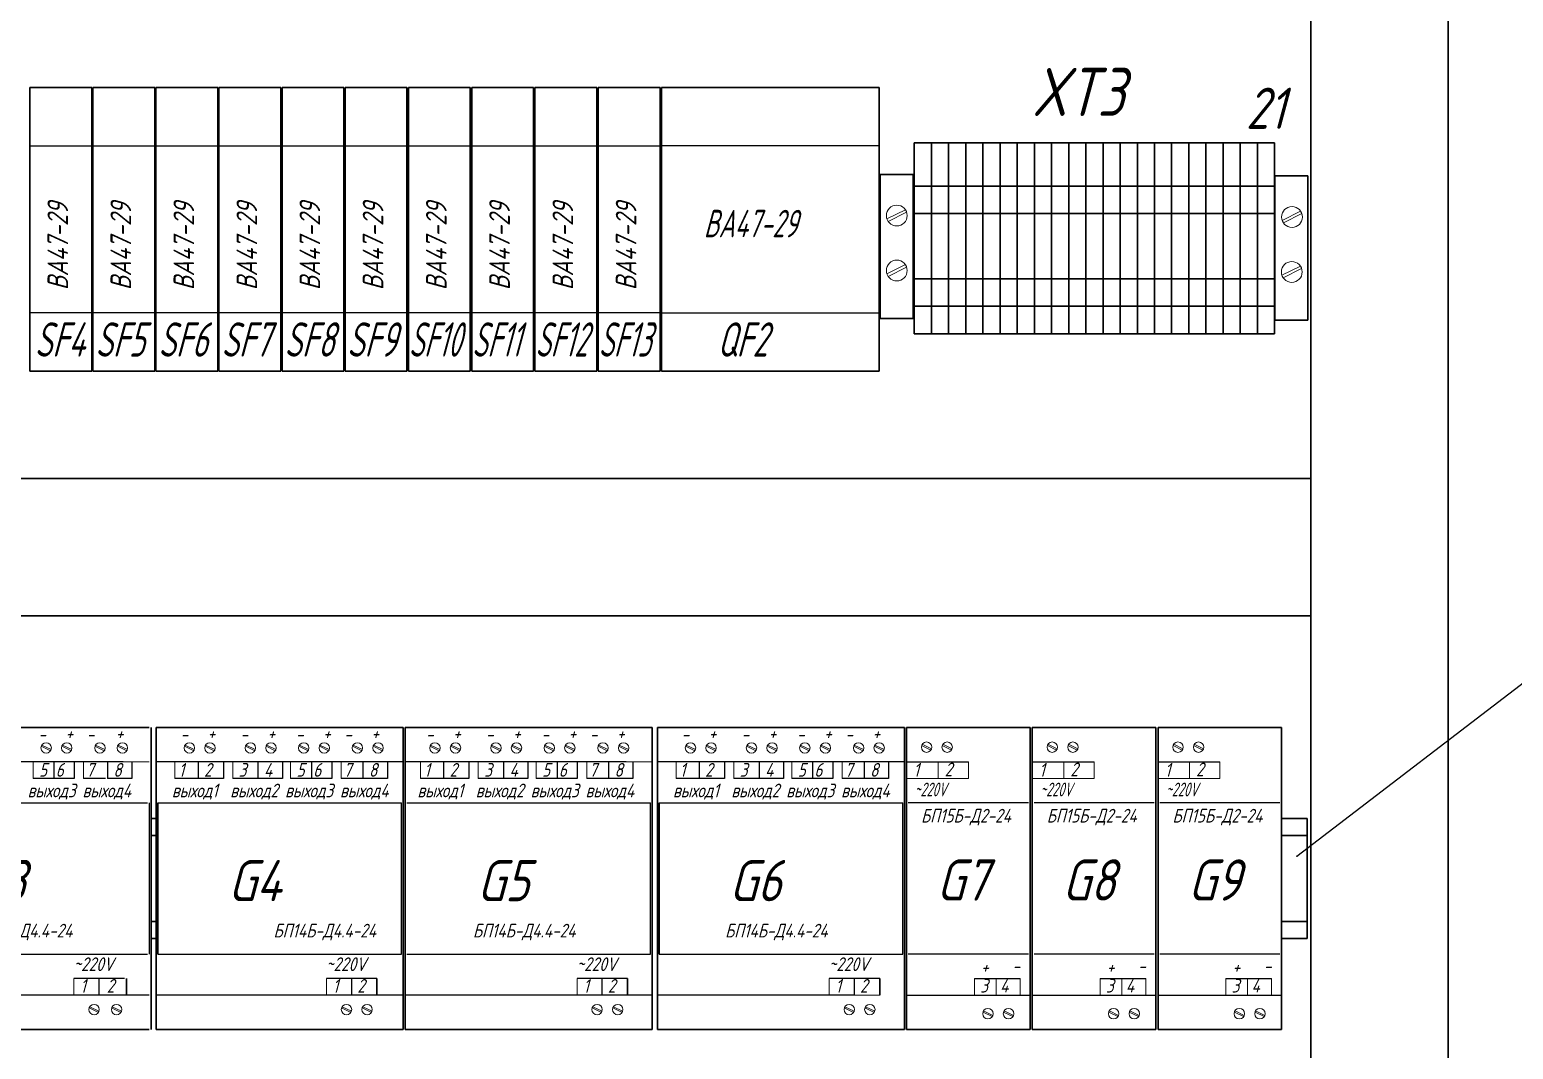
# Model space of a CAD drawing. Header units: millimetres. Extents: x 1012 to 5632, y 4 to 1530.
# Drawn here: x 2090.1 to 2198.2, y 1303.7 to 1377.9 of the extents above; entities that cross this region are included whole.
import ezdxf

# ---------------------------------------------------------------- set-up
doc = ezdxf.new("R2010")
doc.units = ezdxf.units.MM
doc.layers.add('ссылки', color=7, linetype='Continuous')
doc.styles.add('GOST тип А', font='GOST_A.TTF', dxfattribs={"oblique": 15})
doc.styles.get("Standard").update_dxf_attribs({"font": 'GOST_A.TTF', "width": 0.8, "oblique": 15, "height": 3})

msp = doc.modelspace()

# ---------------------------------------------------------------- linework, layer by layer
at = {"color": 7, "lineweight": 30}
for p, q in [((2193.4672, 1474.8302), (2193.4672, 1266.2574)), ((2183.4672, 1465.8022), (2183.4672, 1253.9171)), ((2193.4672, 1462.91), (2193.4672, 1244.3302)), ((2090.145, 1353.0604), (2090.145, 1373.7107)), ((2090.145, 1373.7107), (2094.645, 1373.7107)), ((2094.645, 1373.7107), (2094.645, 1353.0604)), ((2094.7354, 1353.0604), (2094.7354, 1373.7107)), ((2094.7354, 1373.7107), (2099.2354, 1373.7107)), ((2099.2354, 1373.7107), (2099.2354, 1353.0604)), ((2099.3258, 1353.0604), (2099.3258, 1373.7107)), ((2099.3258, 1373.7107), (2103.8258, 1373.7107)), ((2103.8258, 1373.7107), (2103.8258, 1353.0604)), ((2103.9162, 1353.0604), (2103.9162, 1373.7107)), ((2103.9162, 1373.7107), (2108.4162, 1373.7107)), ((2108.4162, 1373.7107), (2108.4162, 1353.0604)), ((2108.5066, 1353.0604), (2108.5066, 1373.7107)), ((2108.5066, 1373.7107), (2113.0066, 1373.7107)), ((2113.0066, 1373.7107), (2113.0066, 1353.0604)), ((2113.1101, 1353.0604), (2113.1101, 1373.7107)), ((2113.1101, 1373.7107), (2117.6101, 1373.7107)), ((2117.6101, 1373.7107), (2117.6101, 1353.0604)), ((2117.7189, 1353.0604), (2117.7189, 1373.7107)), ((2117.7189, 1373.7107), (2122.2189, 1373.7107)), ((2122.2189, 1373.7107), (2122.2189, 1353.0604)), ((2122.3278, 1353.0604), (2122.3278, 1373.7107)), ((2122.3278, 1373.7107), (2126.8278, 1373.7107)), ((2126.8278, 1373.7107), (2126.8278, 1353.0604)), ((2126.9366, 1353.0604), (2126.9366, 1373.7107)), ((2126.9366, 1373.7107), (2131.4366, 1373.7107)), ((2131.4366, 1373.7107), (2131.4366, 1353.0604)), ((2131.5454, 1353.0604), (2131.5454, 1373.7107)), ((2131.5454, 1373.7107), (2136.0454, 1373.7107)), ((2136.0454, 1373.7107), (2136.0454, 1353.0604)), ((2136.0454, 1373.7107), (2136.0454, 1353.0604)), ((2136.1525, 1373.7107), (2136.1525, 1353.0604)), ((2151.9969, 1373.7107), (2136.1525, 1373.7107)), ((2151.6798, 1373.7107), (2151.9969, 1373.7107)), ((2151.9969, 1353.0604), (2151.9969, 1373.7107)), ((2180.817, 1369.6874), (2154.567, 1369.6874)), ((2154.567, 1356.9374), (2154.567, 1369.6874)), ((2154.567, 1369.6874), (2154.567, 1356.9374)), ((2154.567, 1356.9374), (2154.567, 1369.6874)), ((2154.567, 1356.9374), (2154.567, 1369.6874)), ((2154.567, 1369.6874), (2154.567, 1356.9374)), ((2154.567, 1356.9374), (2154.567, 1369.6874)), ((2154.567, 1356.9374), (2154.567, 1369.6874)), ((2154.567, 1356.9374), (2154.567, 1369.6874)), ((2155.817, 1355.7871), (2155.817, 1369.6874)), ((2155.817, 1355.7871), (2155.817, 1369.6874)), ((2157.067, 1355.7871), (2157.067, 1369.6874)), ((2157.067, 1355.7871), (2157.067, 1369.6874)), ((2158.317, 1355.7871), (2158.317, 1369.6874)), ((2158.317, 1355.7871), (2158.317, 1369.6874)), ((2159.567, 1356.9374), (2159.567, 1369.6874)), ((2159.567, 1369.6874), (2159.567, 1356.9374)), ((2159.567, 1356.9374), (2159.567, 1369.6874)), ((2159.567, 1356.9374), (2159.567, 1369.6874)), ((2159.567, 1369.6874), (2159.567, 1356.9374)), ((2159.567, 1356.9374), (2159.567, 1369.6874)), ((2159.567, 1356.9374), (2159.567, 1369.6874)), ((2159.567, 1356.9374), (2159.567, 1369.6874)), ((2159.567, 1355.7871), (2159.567, 1369.6874)), ((2159.567, 1355.7871), (2159.567, 1369.6874)), ((2160.817, 1355.7871), (2160.817, 1369.6874)), ((2160.817, 1355.7871), (2160.817, 1369.6874)), ((2162.067, 1355.7871), (2162.067, 1369.6874)), ((2162.067, 1355.7871), (2162.067, 1369.6874)), ((2163.317, 1355.7871), (2163.317, 1369.6874)), ((2163.317, 1355.7871), (2163.317, 1369.6874)), ((2164.567, 1355.7871), (2164.567, 1369.6874)), ((2164.567, 1355.7871), (2164.567, 1369.6874)), ((2165.817, 1355.7871), (2165.817, 1369.6874)), ((2165.817, 1355.7871), (2165.817, 1369.6874)), ((2167.067, 1355.7871), (2167.067, 1369.6874)), ((2167.067, 1355.7871), (2167.067, 1369.6874)), ((2168.317, 1355.7871), (2168.317, 1369.6874)), ((2168.317, 1355.7871), (2168.317, 1369.6874)), ((2169.567, 1355.7871), (2169.567, 1369.6874)), ((2169.567, 1355.7871), (2169.567, 1369.6874)), ((2170.817, 1355.7871), (2170.817, 1369.6874)), ((2170.817, 1355.7871), (2170.817, 1369.6874)), ((2172.067, 1355.7871), (2172.067, 1369.6874)), ((2173.317, 1355.7871), (2173.317, 1369.6874)), ((2174.567, 1355.7871), (2174.567, 1369.6874)), ((2175.817, 1355.7871), (2175.817, 1369.6874)), ((2177.067, 1355.7871), (2177.067, 1369.6874)), ((2178.317, 1355.7871), (2178.317, 1369.6874)), ((2179.567, 1355.7871), (2179.567, 1369.6874)), ((2179.567, 1355.7871), (2179.567, 1369.6874)), ((2179.567, 1355.7871), (2179.567, 1369.6874)), ((2179.567, 1355.7871), (2179.567, 1369.6874)), ((2180.817, 1356.9374), (2180.817, 1369.6874)), ((2180.817, 1356.9374), (2180.817, 1369.6874)), ((2180.817, 1355.7871), (2180.817, 1369.6874)), ((2152.0924, 1356.8915), (2152.0924, 1367.3915)), ((2152.0924, 1367.3915), (2154.4924, 1367.3915)), ((2152.0924, 1356.8915), (2152.0924, 1367.3915)), ((2152.0924, 1367.3915), (2154.4924, 1367.3915)), ((2154.4924, 1356.8915), (2154.4924, 1367.3915)), ((2154.567, 1355.7871), (2154.567, 1367.2871)), ((2154.567, 1367.2871), (2154.567, 1355.7871)), ((2154.567, 1355.7871), (2154.567, 1367.2871)), ((2154.567, 1355.7871), (2154.567, 1367.2871)), ((2154.567, 1355.7871), (2154.567, 1367.2871)), ((2154.567, 1367.2871), (2154.567, 1355.7871)), ((2154.567, 1355.7871), (2154.567, 1367.2871)), ((2159.567, 1355.7871), (2159.567, 1367.2871)), ((2159.567, 1367.2871), (2159.567, 1355.7871)), ((2159.567, 1355.7871), (2159.567, 1367.2871)), ((2159.567, 1355.7871), (2159.567, 1367.2871)), ((2159.567, 1355.7871), (2159.567, 1367.2871)), ((2159.567, 1367.2871), (2159.567, 1355.7871)), ((2159.567, 1355.7871), (2159.567, 1367.2871)), ((2180.8436, 1356.7871), (2180.8436, 1367.2871)), ((2180.8436, 1356.7871), (2180.8436, 1367.2871)), ((2183.2436, 1367.2871), (2180.8436, 1367.2871)), ((2183.2436, 1356.7871), (2183.2436, 1367.2871)), ((2113.1101, 1367.1185), (2113.0066, 1367.1185)), ((2117.7189, 1367.1185), (2117.6101, 1367.1185)), ((2122.3278, 1367.1185), (2122.2189, 1367.1185)), ((2126.9366, 1367.1185), (2126.8278, 1367.1185)), ((2131.5454, 1367.1185), (2131.4366, 1367.1185)), ((2136.1542, 1367.1185), (2136.0454, 1367.1185)), ((2136.1542, 1367.1185), (2136.0454, 1367.1185)), ((2152.1057, 1367.1185), (2151.9969, 1367.1185)), ((2152.0956, 1367.1185), (2151.9969, 1367.1185)), ((2180.817, 1366.5371), (2154.567, 1366.5371)), ((2113.1101, 1365.8685), (2113.0066, 1365.8685)), ((2117.7189, 1365.8685), (2117.6101, 1365.8685)), ((2122.3278, 1365.8685), (2122.2189, 1365.8685)), ((2126.9366, 1365.8685), (2126.8278, 1365.8685)), ((2131.5454, 1365.8685), (2131.4366, 1365.8685)), ((2136.1542, 1365.8685), (2136.0454, 1365.8685)), ((2136.1542, 1365.8685), (2136.0454, 1365.8685)), ((2152.1057, 1365.8685), (2151.9969, 1365.8685)), ((2152.0924, 1365.8685), (2151.9969, 1365.8685)), ((2180.817, 1364.5371), (2154.567, 1364.5371)), ((2154.567, 1359.7871), (2180.817, 1359.7871)), ((2113.1101, 1359.6185), (2113.0066, 1359.6185)), ((2117.7189, 1359.6185), (2117.6101, 1359.6185)), ((2122.3278, 1359.6185), (2122.2189, 1359.6185)), ((2126.9366, 1359.6185), (2126.8278, 1359.6185)), ((2131.5454, 1359.6185), (2131.4366, 1359.6185)), ((2136.1542, 1359.6185), (2136.0454, 1359.6185)), ((2136.1542, 1359.6185), (2136.0454, 1359.6185)), ((2152.1057, 1359.6185), (2151.9969, 1359.6185)), ((2152.0924, 1359.6185), (2151.9969, 1359.6185)), ((2113.1101, 1358.3685), (2113.0066, 1358.3685)), ((2117.7189, 1358.3685), (2117.6101, 1358.3685)), ((2122.3278, 1358.3685), (2122.2189, 1358.3685)), ((2126.9366, 1358.3685), (2126.8278, 1358.3685)), ((2131.5454, 1358.3685), (2131.4366, 1358.3685)), ((2136.1542, 1358.3685), (2136.0454, 1358.3685)), ((2136.1542, 1358.3685), (2136.0454, 1358.3685)), ((2152.1057, 1358.3685), (2151.9969, 1358.3685)), ((2152.0924, 1358.3685), (2151.9969, 1358.3685)), ((2154.567, 1357.7871), (2180.817, 1357.7871)), ((2152.0924, 1356.8915), (2154.4924, 1356.8915)), ((2152.0924, 1356.8915), (2154.4924, 1356.8915)), ((2183.2436, 1356.7871), (2180.8436, 1356.7871)), ((2154.567, 1355.7871), (2180.817, 1355.7871)), ((2094.645, 1353.0604), (2090.145, 1353.0604)), ((2099.2354, 1353.0604), (2094.7354, 1353.0604)), ((2103.8258, 1353.0604), (2099.3258, 1353.0604)), ((2108.4162, 1353.0604), (2103.9162, 1353.0604)), ((2113.0066, 1353.0604), (2108.5066, 1353.0604)), ((2117.6101, 1353.0604), (2113.1101, 1353.0604)), ((2122.2189, 1353.0604), (2117.7189, 1353.0604)), ((2126.8278, 1353.0604), (2122.3278, 1353.0604)), ((2131.4366, 1353.0604), (2126.9366, 1353.0604)), ((2136.0454, 1353.0604), (2131.5454, 1353.0604)), ((2136.1525, 1353.0604), (2151.9969, 1353.0604)), ((2057.2172, 1345.2412), (2183.4672, 1345.2412)), ((2057.2172, 1345.2412), (2183.4672, 1345.2412)), ((2057.2172, 1335.2412), (2183.4672, 1335.2412)), ((2057.2172, 1335.2412), (2183.4672, 1335.2412)), ((2057.2172, 1335.2412), (2183.4672, 1335.2412)), ((2080.8337, 1327.1267), (2098.8337, 1327.1267)), ((2098.9757, 1327.1267), (2098.9757, 1305.1267)), ((2099.3442, 1305.1267), (2099.3442, 1327.1267)), ((2099.3442, 1305.1267), (2099.3442, 1327.1267)), ((2099.3442, 1327.1267), (2117.3442, 1327.1267)), ((2117.3442, 1327.1267), (2117.3442, 1305.1267)), ((2117.4816, 1305.1267), (2117.4816, 1327.1267)), ((2117.4816, 1327.1267), (2135.4816, 1327.1267)), ((2135.4816, 1327.1267), (2135.4816, 1305.1267)), ((2135.8501, 1305.1267), (2135.8501, 1327.1267)), ((2135.8501, 1305.1267), (2135.8501, 1327.1267)), ((2135.8501, 1327.1267), (2153.8501, 1327.1267)), ((2153.8501, 1327.1267), (2153.8501, 1305.1267)), ((2154.0074, 1327.1267), (2163.0074, 1327.1267)), ((2154.0074, 1305.1267), (2154.0074, 1327.1267)), ((2163.0074, 1327.1267), (2163.0074, 1305.1267)), ((2163.1646, 1327.1267), (2172.1646, 1327.1267)), ((2163.1646, 1305.1267), (2163.1646, 1327.1267)), ((2172.1646, 1327.1267), (2172.1646, 1305.1267)), ((2172.3219, 1327.1267), (2181.3219, 1327.1267)), ((2172.3219, 1305.1267), (2172.3219, 1327.1267)), ((2181.3219, 1327.1267), (2181.3219, 1305.1267)), ((2099.3442, 1320.5017), (2098.9757, 1320.5017)), ((2117.4663, 1320.5888), (2117.4663, 1320.5888)), ((2183.1835, 1320.5017), (2181.3219, 1320.5017)), ((2183.1835, 1320.5017), (2183.1835, 1311.7517)), ((2099.3442, 1319.2517), (2098.9757, 1319.2517)), ((2117.4663, 1319.3388), (2117.4663, 1319.3388)), ((2183.1835, 1319.2517), (2181.3219, 1319.2517)), ((2099.3442, 1313.0017), (2098.9757, 1313.0017)), ((2117.4544, 1313.0888), (2117.4544, 1313.0888)), ((2183.1835, 1313.0017), (2181.3219, 1313.0017)), ((2099.3442, 1311.7517), (2098.9757, 1311.7517)), ((2117.4544, 1311.8388), (2117.4544, 1311.8388)), ((2183.1835, 1311.7517), (2181.3219, 1311.7517)), ((2098.8337, 1305.1267), (2080.8337, 1305.1267)), ((2117.3442, 1305.1267), (2099.3442, 1305.1267)), ((2135.4816, 1305.1267), (2117.4816, 1305.1267)), ((2153.8501, 1305.1267), (2135.8501, 1305.1267)), ((2163.0074, 1305.1267), (2154.0074, 1305.1267)), ((2172.1646, 1305.1267), (2163.1646, 1305.1267)), ((2181.3219, 1305.1267), (2172.3219, 1305.1267))]:
    msp.add_line(p, q, dxfattribs=at)
at = {"color": 7}
for p, q in [((2090.145, 1369.4607), (2094.645, 1369.4607)), ((2094.7354, 1369.4607), (2099.2354, 1369.4607)), ((2099.3258, 1369.4607), (2103.8258, 1369.4607)), ((2103.9162, 1369.4607), (2108.4162, 1369.4607)), ((2108.5066, 1369.4607), (2113.0066, 1369.4607)), ((2113.1101, 1369.4607), (2117.6101, 1369.4607)), ((2117.7189, 1369.4607), (2122.2189, 1369.4607)), ((2122.3278, 1369.4607), (2126.8278, 1369.4607)), ((2126.9366, 1369.4607), (2131.4366, 1369.4607)), ((2131.5454, 1369.4607), (2136.0454, 1369.4607)), ((2151.9969, 1369.4607), (2136.1525, 1369.4607)), ((2154.4924, 1367.3915), (2152.0924, 1367.3915)), ((2154.4924, 1367.3915), (2152.0924, 1367.3915)), ((2094.645, 1357.3104), (2090.145, 1357.3104)), ((2099.2354, 1357.3104), (2094.7354, 1357.3104)), ((2103.8258, 1357.3104), (2099.3258, 1357.3104)), ((2108.4162, 1357.3104), (2103.9162, 1357.3104)), ((2113.0066, 1357.3104), (2108.5066, 1357.3104)), ((2117.6101, 1357.3104), (2113.1101, 1357.3104)), ((2122.2189, 1357.3104), (2117.7189, 1357.3104)), ((2126.8278, 1357.3104), (2122.3278, 1357.3104)), ((2131.4366, 1357.3104), (2126.9366, 1357.3104)), ((2136.0454, 1357.3104), (2131.5454, 1357.3104)), ((2136.1525, 1357.3104), (2151.9969, 1357.3104)), ((2179.567, 1355.7871), (2179.567, 1355.7871)), ((2180.817, 1355.7871), (2180.817, 1355.7871)), ((2182.4335, 1317.7424), (2205.2093, 1335.2103)), ((2096.9241, 1324.6267), (2080.8337, 1324.6267)), ((2091.8953, 1324.6267), (2091.8953, 1323.4108)), ((2093.3707, 1324.6267), (2093.3707, 1323.4108)), ((2095.7874, 1324.6267), (2095.7874, 1323.4108)), ((2097.566, 1324.6267), (2097.566, 1323.4108)), ((2117.3442, 1324.6267), (2099.3442, 1324.6267)), ((2102.3908, 1324.6267), (2102.3908, 1323.4108)), ((2104.2326, 1324.6267), (2104.2326, 1323.4108)), ((2106.7574, 1324.6267), (2106.7574, 1323.4108)), ((2108.536, 1324.6267), (2108.536, 1323.4108)), ((2110.6557, 1324.6267), (2110.6557, 1323.4108)), ((2112.1311, 1324.6267), (2112.1311, 1323.4108)), ((2114.4059, 1324.6267), (2114.4059, 1323.4108)), ((2116.1845, 1324.6267), (2116.1845, 1323.4108)), ((2133.5719, 1324.6267), (2117.4816, 1324.6267)), ((2119.9398, 1324.6267), (2117.4816, 1324.6267)), ((2120.2782, 1324.6267), (2120.2782, 1323.4108)), ((2122.12, 1324.6267), (2122.12, 1323.4108)), ((2124.6448, 1324.6267), (2124.6448, 1323.4108)), ((2126.4234, 1324.6267), (2126.4234, 1323.4108)), ((2128.5431, 1324.6267), (2128.5431, 1323.4108)), ((2130.0185, 1324.6267), (2130.0185, 1323.4108)), ((2132.2933, 1324.6267), (2132.2933, 1323.4108)), ((2134.0719, 1324.6267), (2134.0719, 1323.4108)), ((2153.8501, 1324.6267), (2135.8501, 1324.6267)), ((2138.8967, 1324.6267), (2138.8967, 1323.4108)), ((2140.7385, 1324.6267), (2140.7385, 1323.4108)), ((2143.2633, 1324.6267), (2143.2633, 1323.4108)), ((2145.0419, 1324.6267), (2145.0419, 1323.4108)), ((2147.1616, 1324.6267), (2147.1616, 1323.4108)), ((2148.637, 1324.6267), (2148.637, 1323.4108)), ((2150.9118, 1324.6267), (2150.9118, 1323.4108)), ((2152.6904, 1324.6267), (2152.6904, 1323.4108)), ((2154.0074, 1324.6267), (2158.5074, 1324.6267)), ((2154.0074, 1324.6267), (2158.5074, 1324.6267)), ((2163.1646, 1324.6267), (2167.6646, 1324.6267)), ((2163.1646, 1324.6267), (2167.6646, 1324.6267)), ((2172.3219, 1324.6267), (2176.8219, 1324.6267)), ((2172.3219, 1324.6267), (2176.8219, 1324.6267)), ((2092.212, 1323.4108), (2090.3702, 1323.4108)), ((2093.3707, 1323.4108), (2092.212, 1323.4108)), ((2095.6455, 1323.4108), (2094.0536, 1323.4108)), ((2097.566, 1323.4108), (2095.7874, 1323.4108)), ((2102.3908, 1323.4108), (2100.7105, 1323.4108)), ((2104.2326, 1323.4108), (2102.3908, 1323.4108)), ((2106.7574, 1323.4108), (2104.9156, 1323.4108)), ((2108.536, 1323.4108), (2106.7574, 1323.4108)), ((2110.9725, 1323.4108), (2109.1306, 1323.4108)), ((2112.1311, 1323.4108), (2110.9725, 1323.4108)), ((2114.4059, 1323.4108), (2112.8141, 1323.4108)), ((2116.1845, 1323.4108), (2114.4059, 1323.4108)), ((2120.2782, 1323.4108), (2118.5979, 1323.4108)), ((2122.12, 1323.4108), (2120.2782, 1323.4108)), ((2124.6448, 1323.4108), (2122.803, 1323.4108)), ((2126.4234, 1323.4108), (2124.6448, 1323.4108)), ((2128.8599, 1323.4108), (2127.018, 1323.4108)), ((2130.0185, 1323.4108), (2128.8599, 1323.4108)), ((2132.2933, 1323.4108), (2130.7015, 1323.4108)), ((2134.0719, 1323.4108), (2132.2933, 1323.4108)), ((2138.8967, 1323.4108), (2137.2164, 1323.4108)), ((2140.7385, 1323.4108), (2138.8967, 1323.4108)), ((2143.2633, 1323.4108), (2141.4215, 1323.4108)), ((2145.0419, 1323.4108), (2143.2633, 1323.4108)), ((2147.4784, 1323.4108), (2145.6365, 1323.4108)), ((2148.637, 1323.4108), (2147.4784, 1323.4108)), ((2150.9118, 1323.4108), (2149.32, 1323.4108)), ((2152.6904, 1323.4108), (2150.9118, 1323.4108)), ((2080.9587, 1321.6267), (2098.7087, 1321.6267)), ((2098.8507, 1310.6267), (2098.8507, 1321.6267)), ((2099.4692, 1321.6267), (2099.4692, 1310.6267)), ((2099.4692, 1310.6267), (2099.4692, 1321.6267)), ((2099.4692, 1321.6267), (2117.2192, 1321.6267)), ((2117.2192, 1310.6267), (2117.2192, 1321.6267)), ((2117.6066, 1321.6267), (2135.3566, 1321.6267)), ((2135.3566, 1310.6267), (2135.3566, 1321.6267)), ((2135.9751, 1321.6267), (2135.9751, 1310.6267)), ((2135.9751, 1310.6267), (2135.9751, 1321.6267)), ((2135.9751, 1321.6267), (2153.7251, 1321.6267)), ((2153.7251, 1310.6267), (2153.7251, 1321.6267)), ((2162.8824, 1321.6267), (2154.1324, 1321.6267)), ((2172.0396, 1321.6267), (2163.2896, 1321.6267)), ((2181.1969, 1321.6267), (2172.4469, 1321.6267)), ((2182.4335, 1317.7424), (2182.4335, 1317.7862)), ((2182.4335, 1317.7862), (2182.4335, 1317.7027)), ((2182.4335, 1317.7424), (2182.4335, 1317.7723)), ((2182.4335, 1317.7723), (2182.4335, 1317.6943)), ((2182.4335, 1317.7424), (2182.4335, 1317.7424)), ((2182.4335, 1317.7424), (2182.4335, 1317.7424)), ((2080.9587, 1310.6267), (2098.7087, 1310.6267)), ((2099.4692, 1310.6267), (2117.2192, 1310.6267)), ((2117.6066, 1310.6267), (2135.3566, 1310.6267)), ((2135.9751, 1310.6267), (2153.7251, 1310.6267)), ((2162.8824, 1310.6267), (2154.1324, 1310.6267)), ((2172.0396, 1310.6267), (2163.2896, 1310.6267)), ((2181.1969, 1310.6267), (2172.4469, 1310.6267)), ((2095.1927, 1308.8425), (2093.3508, 1308.8425)), ((2097.0345, 1308.8425), (2095.1927, 1308.8425)), ((2095.1927, 1307.6267), (2095.1927, 1308.8425)), ((2097.1765, 1308.8425), (2097.1765, 1307.6267)), ((2097.1765, 1307.6267), (2097.1765, 1308.8425)), ((2113.5846, 1308.8425), (2111.7428, 1308.8425)), ((2115.4265, 1308.8425), (2113.5846, 1308.8425)), ((2113.5846, 1307.6267), (2113.5846, 1308.8425)), ((2115.4265, 1308.8425), (2115.4265, 1307.6267)), ((2115.4265, 1307.6267), (2115.4265, 1308.8425)), ((2131.8405, 1308.8425), (2129.9987, 1308.8425)), ((2133.6824, 1308.8425), (2131.8405, 1308.8425)), ((2131.8405, 1307.6267), (2131.8405, 1308.8425)), ((2133.6824, 1308.8425), (2133.6824, 1307.6267)), ((2133.6824, 1307.6267), (2133.6824, 1308.8425)), ((2150.209, 1308.8425), (2148.3672, 1308.8425)), ((2152.0508, 1308.8425), (2150.209, 1308.8425)), ((2150.209, 1307.6267), (2150.209, 1308.8425)), ((2152.0508, 1308.8425), (2152.0508, 1307.6267)), ((2152.0508, 1307.6267), (2152.0508, 1308.8425)), ((2158.9548, 1308.8559), (2162.2708, 1308.8559)), ((2159.7288, 1308.8559), (2162.2708, 1308.8559)), ((2159.7288, 1308.8559), (2162.2708, 1308.8559)), ((2159.7288, 1308.8559), (2162.2708, 1308.8559)), ((2168.1121, 1308.8559), (2171.4281, 1308.8559)), ((2168.8861, 1308.8559), (2171.4281, 1308.8559)), ((2168.8861, 1308.8559), (2171.4281, 1308.8559)), ((2168.8861, 1308.8559), (2171.4281, 1308.8559)), ((2177.2693, 1308.8559), (2180.5854, 1308.8559)), ((2178.0434, 1308.8559), (2180.5854, 1308.8559)), ((2178.0434, 1308.8559), (2180.5854, 1308.8559)), ((2178.0434, 1308.8559), (2180.5854, 1308.8559)), ((2095.1927, 1307.6267), (2080.8337, 1307.6267)), ((2098.8337, 1307.6267), (2095.1927, 1307.6267)), ((2113.8346, 1307.6267), (2099.3442, 1307.6267)), ((2117.3442, 1307.6267), (2113.5846, 1307.6267)), ((2131.8405, 1307.6267), (2117.4816, 1307.6267)), ((2135.4816, 1307.6267), (2131.8405, 1307.6267)), ((2150.209, 1307.6267), (2135.8501, 1307.6267)), ((2154.0074, 1307.6267), (2163.0074, 1307.6267)), ((2163.1646, 1307.6267), (2172.1646, 1307.6267)), ((2172.3219, 1307.6267), (2181.3219, 1307.6267))]:
    msp.add_line(p, q, dxfattribs=at)
at = {"color": 7, "linetype": 'Continuous', "lineweight": 0}
for p, q in [((2152.5735, 1364.1484), (2153.9194, 1364.819)), ((2152.5735, 1364.1484), (2153.9194, 1364.819)), ((2152.6654, 1363.964), (2154.0113, 1364.6346)), ((2152.6654, 1363.964), (2154.0113, 1364.6346)), ((2181.3657, 1364.044), (2182.7116, 1364.7146)), ((2181.4576, 1363.8595), (2182.8036, 1364.5302)), ((2152.5735, 1360.1484), (2153.9194, 1360.819)), ((2152.5735, 1360.1484), (2153.9194, 1360.819)), ((2152.6654, 1359.964), (2154.0113, 1360.6346)), ((2152.6654, 1359.964), (2154.0113, 1360.6346)), ((2181.3479, 1360.044), (2182.6938, 1360.7146)), ((2181.4398, 1359.8595), (2182.7857, 1360.5302)), ((2091.6403, 1325.4169), (2090.9673, 1325.7523)), ((2091.6403, 1325.4169), (2090.9673, 1325.7523)), ((2091.6863, 1325.5092), (2091.0133, 1325.8445)), ((2091.6863, 1325.5092), (2091.0133, 1325.8445)), ((2093.1403, 1325.4169), (2092.4673, 1325.7523)), ((2093.1403, 1325.4169), (2092.4673, 1325.7523)), ((2093.1863, 1325.5092), (2092.5133, 1325.8445)), ((2093.1863, 1325.5092), (2092.5133, 1325.8445)), ((2095.5544, 1325.4169), (2094.8814, 1325.7523)), ((2095.5544, 1325.4169), (2094.8814, 1325.7523)), ((2095.6003, 1325.5092), (2094.9274, 1325.8445)), ((2095.6003, 1325.5092), (2094.9274, 1325.8445)), ((2097.1963, 1325.4169), (2096.5233, 1325.7523)), ((2097.1963, 1325.4169), (2096.5233, 1325.7523)), ((2097.2423, 1325.5092), (2096.5693, 1325.8445)), ((2097.2423, 1325.5092), (2096.5693, 1325.8445)), ((2102.0716, 1325.4169), (2101.3986, 1325.7523)), ((2102.0716, 1325.4169), (2101.3986, 1325.7523)), ((2102.1175, 1325.5092), (2101.4446, 1325.8445)), ((2102.1175, 1325.5092), (2101.4446, 1325.8445)), ((2103.5716, 1325.4169), (2102.8986, 1325.7523)), ((2103.5716, 1325.4169), (2102.8986, 1325.7523)), ((2103.6175, 1325.5092), (2102.9446, 1325.8445)), ((2103.6175, 1325.5092), (2102.9446, 1325.8445)), ((2106.5168, 1325.4169), (2105.8438, 1325.7523)), ((2106.5168, 1325.4169), (2105.8438, 1325.7523)), ((2106.5627, 1325.5092), (2105.8898, 1325.8445)), ((2106.5627, 1325.5092), (2105.8898, 1325.8445)), ((2108.0168, 1325.4169), (2107.3438, 1325.7523)), ((2108.0168, 1325.4169), (2107.3438, 1325.7523)), ((2108.0627, 1325.5092), (2107.3898, 1325.8445)), ((2108.0627, 1325.5092), (2107.3898, 1325.8445)), ((2110.4007, 1325.4169), (2109.7278, 1325.7523)), ((2110.4007, 1325.4169), (2109.7278, 1325.7523)), ((2110.4467, 1325.5092), (2109.7737, 1325.8445)), ((2110.4467, 1325.5092), (2109.7737, 1325.8445)), ((2111.9007, 1325.4169), (2111.2278, 1325.7523)), ((2111.9007, 1325.4169), (2111.2278, 1325.7523)), ((2111.9467, 1325.5092), (2111.2737, 1325.8445)), ((2111.9467, 1325.5092), (2111.2737, 1325.8445)), ((2114.3148, 1325.4169), (2113.6418, 1325.7523)), ((2114.3148, 1325.4169), (2113.6418, 1325.7523)), ((2114.3608, 1325.5092), (2113.6878, 1325.8445)), ((2114.3608, 1325.5092), (2113.6878, 1325.8445)), ((2115.8148, 1325.4169), (2115.1418, 1325.7523)), ((2115.8148, 1325.4169), (2115.1418, 1325.7523)), ((2115.8608, 1325.5092), (2115.1878, 1325.8445)), ((2115.8608, 1325.5092), (2115.1878, 1325.8445)), ((2119.959, 1325.4169), (2119.286, 1325.7523)), ((2119.959, 1325.4169), (2119.286, 1325.7523)), ((2120.0049, 1325.5092), (2119.332, 1325.8445)), ((2120.0049, 1325.5092), (2119.332, 1325.8445)), ((2121.459, 1325.4169), (2120.786, 1325.7523)), ((2121.459, 1325.4169), (2120.786, 1325.7523)), ((2121.5049, 1325.5092), (2120.832, 1325.8445)), ((2121.5049, 1325.5092), (2120.832, 1325.8445)), ((2124.4042, 1325.4169), (2123.7312, 1325.7523)), ((2124.4042, 1325.4169), (2123.7312, 1325.7523)), ((2124.4501, 1325.5092), (2123.7772, 1325.8445)), ((2124.4501, 1325.5092), (2123.7772, 1325.8445)), ((2125.9042, 1325.4169), (2125.2312, 1325.7523)), ((2125.9042, 1325.4169), (2125.2312, 1325.7523)), ((2125.9501, 1325.5092), (2125.2772, 1325.8445)), ((2125.9501, 1325.5092), (2125.2772, 1325.8445)), ((2128.2881, 1325.4169), (2127.6152, 1325.7523)), ((2128.2881, 1325.4169), (2127.6152, 1325.7523)), ((2128.3341, 1325.5092), (2127.6611, 1325.8445)), ((2128.3341, 1325.5092), (2127.6611, 1325.8445)), ((2129.7881, 1325.4169), (2129.1152, 1325.7523)), ((2129.7881, 1325.4169), (2129.1152, 1325.7523)), ((2129.8341, 1325.5092), (2129.1611, 1325.8445)), ((2129.8341, 1325.5092), (2129.1611, 1325.8445)), ((2132.2022, 1325.4169), (2131.5292, 1325.7523)), ((2132.2022, 1325.4169), (2131.5292, 1325.7523)), ((2132.2482, 1325.5092), (2131.5752, 1325.8445)), ((2132.2482, 1325.5092), (2131.5752, 1325.8445)), ((2133.7022, 1325.4169), (2133.0292, 1325.7523)), ((2133.7022, 1325.4169), (2133.0292, 1325.7523)), ((2133.7482, 1325.5092), (2133.0752, 1325.8445)), ((2133.7482, 1325.5092), (2133.0752, 1325.8445)), ((2138.5775, 1325.4169), (2137.9045, 1325.7523)), ((2138.5775, 1325.4169), (2137.9045, 1325.7523)), ((2138.6234, 1325.5092), (2137.9505, 1325.8445)), ((2138.6234, 1325.5092), (2137.9505, 1325.8445)), ((2140.0775, 1325.4169), (2139.4045, 1325.7523)), ((2140.0775, 1325.4169), (2139.4045, 1325.7523)), ((2140.1234, 1325.5092), (2139.4505, 1325.8445)), ((2140.1234, 1325.5092), (2139.4505, 1325.8445)), ((2143.0227, 1325.4169), (2142.3497, 1325.7523)), ((2143.0227, 1325.4169), (2142.3497, 1325.7523)), ((2143.0686, 1325.5092), (2142.3957, 1325.8445)), ((2143.0686, 1325.5092), (2142.3957, 1325.8445)), ((2144.5227, 1325.4169), (2143.8497, 1325.7523)), ((2144.5227, 1325.4169), (2143.8497, 1325.7523)), ((2144.5686, 1325.5092), (2143.8957, 1325.8445)), ((2144.5686, 1325.5092), (2143.8957, 1325.8445)), ((2146.9066, 1325.4169), (2146.2337, 1325.7523)), ((2146.9066, 1325.4169), (2146.2337, 1325.7523)), ((2146.9526, 1325.5092), (2146.2796, 1325.8445)), ((2146.9526, 1325.5092), (2146.2796, 1325.8445)), ((2148.4066, 1325.4169), (2147.7337, 1325.7523)), ((2148.4066, 1325.4169), (2147.7337, 1325.7523)), ((2148.4526, 1325.5092), (2147.7796, 1325.8445)), ((2148.4526, 1325.5092), (2147.7796, 1325.8445)), ((2150.8207, 1325.4169), (2150.1477, 1325.7523)), ((2150.8207, 1325.4169), (2150.1477, 1325.7523)), ((2150.8667, 1325.5092), (2150.1937, 1325.8445)), ((2150.8667, 1325.5092), (2150.1937, 1325.8445)), ((2152.3207, 1325.4169), (2151.6477, 1325.7523)), ((2152.3207, 1325.4169), (2151.6477, 1325.7523)), ((2152.3667, 1325.5092), (2151.6937, 1325.8445)), ((2152.3667, 1325.5092), (2151.6937, 1325.8445)), ((2155.7776, 1325.4745), (2155.1046, 1325.8098)), ((2155.7776, 1325.4745), (2155.1046, 1325.8098)), ((2155.8235, 1325.5667), (2155.1506, 1325.9021)), ((2155.8235, 1325.5667), (2155.1506, 1325.9021)), ((2157.2776, 1325.4745), (2156.6046, 1325.8098)), ((2157.2776, 1325.4745), (2156.6046, 1325.8098)), ((2157.3235, 1325.5667), (2156.6506, 1325.9021)), ((2157.3235, 1325.5667), (2156.6506, 1325.9021)), ((2164.9349, 1325.4745), (2164.2619, 1325.8098)), ((2164.9349, 1325.4745), (2164.2619, 1325.8098)), ((2164.9808, 1325.5667), (2164.3079, 1325.9021)), ((2164.9808, 1325.5667), (2164.3079, 1325.9021)), ((2166.4349, 1325.4745), (2165.7619, 1325.8098)), ((2166.4349, 1325.4745), (2165.7619, 1325.8098)), ((2166.4808, 1325.5667), (2165.8079, 1325.9021)), ((2166.4808, 1325.5667), (2165.8079, 1325.9021)), ((2174.0922, 1325.4745), (2173.4192, 1325.8098)), ((2174.0922, 1325.4745), (2173.4192, 1325.8098)), ((2174.1381, 1325.5667), (2173.4651, 1325.9021)), ((2174.1381, 1325.5667), (2173.4651, 1325.9021)), ((2175.5922, 1325.4745), (2174.9192, 1325.8098)), ((2175.5922, 1325.4745), (2174.9192, 1325.8098)), ((2175.6381, 1325.5667), (2174.9651, 1325.9021)), ((2175.6381, 1325.5667), (2174.9651, 1325.9021)), ((2080.8337, 1324.6267), (2098.8337, 1324.6267)), ((2090.3702, 1323.4108), (2090.3702, 1324.6267)), ((2090.3702, 1324.6267), (2092.212, 1324.6267)), ((2092.212, 1324.6267), (2093.3707, 1324.6267)), ((2093.8036, 1324.6267), (2095.6455, 1324.6267)), ((2094.0536, 1323.4108), (2094.0536, 1324.6267)), ((2095.7874, 1323.4108), (2095.7874, 1324.6267)), ((2095.7874, 1324.6267), (2097.566, 1324.6267)), ((2099.3442, 1324.6267), (2116.0942, 1324.6267)), ((2100.7105, 1324.6267), (2100.7105, 1323.4108)), ((2100.7105, 1323.4108), (2100.7105, 1324.6267)), ((2102.3908, 1323.4108), (2102.3908, 1324.6267)), ((2102.3908, 1324.6267), (2104.2326, 1324.6267)), ((2104.9156, 1323.4108), (2104.9156, 1324.6267)), ((2104.9156, 1324.6267), (2106.7574, 1324.6267)), ((2106.7574, 1323.4108), (2106.7574, 1324.6267)), ((2106.7574, 1324.6267), (2108.536, 1324.6267)), ((2109.1306, 1323.4108), (2109.1306, 1324.6267)), ((2109.1306, 1324.6267), (2110.9725, 1324.6267)), ((2110.9725, 1324.6267), (2112.1311, 1324.6267)), ((2112.5641, 1324.6267), (2114.4059, 1324.6267)), ((2112.8141, 1323.4108), (2112.8141, 1324.6267)), ((2114.4059, 1323.4108), (2114.4059, 1324.6267)), ((2114.4059, 1324.6267), (2116.1845, 1324.6267)), ((2117.4816, 1324.6267), (2135.4816, 1324.6267)), ((2118.5979, 1324.6267), (2118.5979, 1323.4108)), ((2118.5979, 1323.4108), (2118.5979, 1324.6267)), ((2120.2782, 1323.4108), (2120.2782, 1324.6267)), ((2120.2782, 1324.6267), (2122.12, 1324.6267)), ((2122.803, 1323.4108), (2122.803, 1324.6267)), ((2122.803, 1324.6267), (2124.6448, 1324.6267)), ((2124.6448, 1323.4108), (2124.6448, 1324.6267)), ((2124.6448, 1324.6267), (2126.4234, 1324.6267)), ((2127.018, 1323.4108), (2127.018, 1324.6267)), ((2127.018, 1324.6267), (2128.8599, 1324.6267)), ((2128.8599, 1324.6267), (2130.0185, 1324.6267)), ((2130.4515, 1324.6267), (2132.2933, 1324.6267)), ((2130.7015, 1323.4108), (2130.7015, 1324.6267)), ((2132.2933, 1323.4108), (2132.2933, 1324.6267)), ((2132.2933, 1324.6267), (2134.0719, 1324.6267)), ((2135.8501, 1324.6267), (2152.6001, 1324.6267)), ((2137.2164, 1324.6267), (2137.2164, 1323.4108)), ((2137.2164, 1323.4108), (2137.2164, 1324.6267)), ((2138.8967, 1323.4108), (2138.8967, 1324.6267)), ((2138.8967, 1324.6267), (2140.7385, 1324.6267)), ((2141.4215, 1323.4108), (2141.4215, 1324.6267)), ((2141.4215, 1324.6267), (2143.2633, 1324.6267)), ((2143.2633, 1323.4108), (2143.2633, 1324.6267)), ((2143.2633, 1324.6267), (2145.0419, 1324.6267)), ((2145.6365, 1323.4108), (2145.6365, 1324.6267)), ((2145.6365, 1324.6267), (2147.4784, 1324.6267)), ((2147.4784, 1324.6267), (2148.637, 1324.6267)), ((2149.07, 1324.6267), (2150.9118, 1324.6267)), ((2149.32, 1323.4108), (2149.32, 1324.6267)), ((2150.9118, 1323.4108), (2150.9118, 1324.6267)), ((2150.9118, 1324.6267), (2152.6904, 1324.6267)), ((2156.31, 1324.6267), (2156.31, 1323.4108)), ((2158.5074, 1324.6267), (2158.5074, 1323.4108)), ((2165.4673, 1324.6267), (2165.4673, 1323.4108)), ((2167.6646, 1324.6267), (2167.6646, 1323.4108)), ((2174.6246, 1324.6267), (2174.6246, 1323.4108)), ((2176.8219, 1324.6267), (2176.8219, 1323.4108)), ((2158.5074, 1323.4108), (2154.0074, 1323.4108)), ((2167.6646, 1323.4108), (2163.1646, 1323.4108)), ((2176.8219, 1323.4108), (2172.3219, 1323.4108)), ((2093.3508, 1308.8425), (2093.3508, 1307.6267)), ((2095.1927, 1308.8425), (2095.1927, 1307.6267)), ((2111.7428, 1308.8425), (2111.7428, 1307.6267)), ((2113.5846, 1308.8425), (2113.5846, 1307.6267)), ((2129.9987, 1308.8425), (2129.9987, 1307.6267)), ((2131.8405, 1308.8425), (2131.8405, 1307.6267)), ((2148.3672, 1308.8425), (2148.3672, 1307.6267)), ((2150.209, 1308.8425), (2150.209, 1307.6267)), ((2158.9548, 1308.8559), (2158.9548, 1307.64)), ((2160.5366, 1308.8559), (2160.5366, 1307.64)), ((2162.2708, 1308.8559), (2162.2708, 1307.64)), ((2168.1121, 1308.8559), (2168.1121, 1307.64)), ((2169.6939, 1308.8559), (2169.6939, 1307.64)), ((2171.4281, 1308.8559), (2171.4281, 1307.64)), ((2177.2693, 1308.8559), (2177.2693, 1307.64)), ((2178.8512, 1308.8559), (2178.8512, 1307.64)), ((2180.5854, 1308.8559), (2180.5854, 1307.64)), ((2093.3508, 1307.6267), (2095.1927, 1307.6267)), ((2095.1737, 1306.4621), (2094.5008, 1306.7974)), ((2095.1737, 1306.4621), (2094.5008, 1306.7974)), ((2095.1927, 1307.6267), (2097.0345, 1307.6267)), ((2096.8157, 1306.4621), (2096.1427, 1306.7974)), ((2096.8157, 1306.4621), (2096.1427, 1306.7974)), ((2111.7428, 1307.6267), (2113.5846, 1307.6267)), ((2113.5657, 1306.4621), (2112.8927, 1306.7974)), ((2113.5657, 1306.4621), (2112.8927, 1306.7974)), ((2113.5846, 1307.6267), (2115.4265, 1307.6267)), ((2115.0657, 1306.4621), (2114.3927, 1306.7974)), ((2115.0657, 1306.4621), (2114.3927, 1306.7974)), ((2129.9987, 1307.6267), (2131.8405, 1307.6267)), ((2131.8216, 1306.4621), (2131.1486, 1306.7974)), ((2131.8216, 1306.4621), (2131.1486, 1306.7974)), ((2131.8405, 1307.6267), (2133.6824, 1307.6267)), ((2133.3216, 1306.4621), (2132.6486, 1306.7974)), ((2133.3216, 1306.4621), (2132.6486, 1306.7974)), ((2148.3672, 1307.6267), (2150.209, 1307.6267)), ((2150.1901, 1306.4621), (2149.5171, 1306.7974)), ((2150.1901, 1306.4621), (2149.5171, 1306.7974)), ((2150.209, 1307.6267), (2152.0508, 1307.6267)), ((2151.6901, 1306.4621), (2151.0171, 1306.7974)), ((2151.6901, 1306.4621), (2151.0171, 1306.7974)), ((2162.2708, 1307.64), (2158.9548, 1307.64)), ((2171.4281, 1307.64), (2168.1121, 1307.64)), ((2180.5854, 1307.64), (2177.2693, 1307.64)), ((2095.1278, 1306.3699), (2094.4548, 1306.7052)), ((2095.1278, 1306.3699), (2094.4548, 1306.7052)), ((2096.7697, 1306.3699), (2096.0968, 1306.7052)), ((2096.7697, 1306.3699), (2096.0968, 1306.7052)), ((2113.5197, 1306.3699), (2112.8468, 1306.7052)), ((2113.5197, 1306.3699), (2112.8468, 1306.7052)), ((2115.0197, 1306.3699), (2114.3468, 1306.7052)), ((2115.0197, 1306.3699), (2114.3468, 1306.7052)), ((2131.7756, 1306.3699), (2131.1027, 1306.7052)), ((2131.7756, 1306.3699), (2131.1027, 1306.7052)), ((2133.2756, 1306.3699), (2132.6027, 1306.7052)), ((2133.2756, 1306.3699), (2132.6027, 1306.7052)), ((2150.1441, 1306.3699), (2149.4712, 1306.7052)), ((2150.1441, 1306.3699), (2149.4712, 1306.7052)), ((2151.6441, 1306.3699), (2150.9712, 1306.7052)), ((2151.6441, 1306.3699), (2150.9712, 1306.7052)), ((2160.2469, 1306.0734), (2159.5739, 1306.4087)), ((2160.2469, 1306.0734), (2159.5739, 1306.4087)), ((2160.2928, 1306.1656), (2159.6199, 1306.5009)), ((2160.2928, 1306.1656), (2159.6199, 1306.5009)), ((2161.7469, 1306.0734), (2161.0739, 1306.4087)), ((2161.7469, 1306.0734), (2161.0739, 1306.4087)), ((2161.7928, 1306.1656), (2161.1199, 1306.5009)), ((2161.7928, 1306.1656), (2161.1199, 1306.5009)), ((2169.4041, 1306.0734), (2168.7312, 1306.4087)), ((2169.4041, 1306.0734), (2168.7312, 1306.4087)), ((2169.4501, 1306.1656), (2168.7771, 1306.5009)), ((2169.4501, 1306.1656), (2168.7771, 1306.5009)), ((2170.9041, 1306.0734), (2170.2312, 1306.4087)), ((2170.9041, 1306.0734), (2170.2312, 1306.4087)), ((2170.9501, 1306.1656), (2170.2771, 1306.5009)), ((2170.9501, 1306.1656), (2170.2771, 1306.5009)), ((2178.5614, 1306.0734), (2177.8885, 1306.4087)), ((2178.5614, 1306.0734), (2177.8885, 1306.4087)), ((2178.6074, 1306.1656), (2177.9344, 1306.5009)), ((2178.6074, 1306.1656), (2177.9344, 1306.5009)), ((2180.0614, 1306.0734), (2179.3885, 1306.4087)), ((2180.0614, 1306.0734), (2179.3885, 1306.4087)), ((2180.1074, 1306.1656), (2179.4344, 1306.5009)), ((2180.1074, 1306.1656), (2179.4344, 1306.5009))]:
    msp.add_line(p, q, dxfattribs=at)
for centre, radius in [((2153.2924, 1364.3915), 0.7589), ((2153.2924, 1364.3915), 0.7589), ((2182.0846, 1364.2871), 0.7589), ((2153.2924, 1360.3915), 0.7589), ((2153.2924, 1360.3915), 0.7589), ((2182.0668, 1360.2871), 0.7589), ((2091.3268, 1325.6307), 0.3795), ((2091.3268, 1325.6307), 0.3795), ((2092.8268, 1325.6307), 0.3795), ((2092.8268, 1325.6307), 0.3795), ((2095.2409, 1325.6307), 0.3795), ((2095.2409, 1325.6307), 0.3795), ((2096.8828, 1325.6307), 0.3795), ((2096.8828, 1325.6307), 0.3795), ((2101.7581, 1325.6307), 0.3795), ((2101.7581, 1325.6307), 0.3795), ((2103.2581, 1325.6307), 0.3795), ((2103.2581, 1325.6307), 0.3795), ((2106.2033, 1325.6307), 0.3795), ((2106.2033, 1325.6307), 0.3795), ((2107.7033, 1325.6307), 0.3795), ((2107.7033, 1325.6307), 0.3795), ((2110.0872, 1325.6307), 0.3795), ((2110.0872, 1325.6307), 0.3795), ((2111.5872, 1325.6307), 0.3795), ((2111.5872, 1325.6307), 0.3795), ((2114.0013, 1325.6307), 0.3795), ((2114.0013, 1325.6307), 0.3795), ((2115.5013, 1325.6307), 0.3795), ((2115.5013, 1325.6307), 0.3795), ((2119.6455, 1325.6307), 0.3795), ((2119.6455, 1325.6307), 0.3795), ((2121.1455, 1325.6307), 0.3795), ((2121.1455, 1325.6307), 0.3795), ((2124.0907, 1325.6307), 0.3795), ((2124.0907, 1325.6307), 0.3795), ((2125.5907, 1325.6307), 0.3795), ((2125.5907, 1325.6307), 0.3795), ((2127.9746, 1325.6307), 0.3795), ((2127.9746, 1325.6307), 0.3795), ((2129.4746, 1325.6307), 0.3795), ((2129.4746, 1325.6307), 0.3795), ((2131.8887, 1325.6307), 0.3795), ((2131.8887, 1325.6307), 0.3795), ((2133.3887, 1325.6307), 0.3795), ((2133.3887, 1325.6307), 0.3795), ((2138.264, 1325.6307), 0.3795), ((2138.264, 1325.6307), 0.3795), ((2139.764, 1325.6307), 0.3795), ((2139.764, 1325.6307), 0.3795), ((2142.7092, 1325.6307), 0.3795), ((2142.7092, 1325.6307), 0.3795), ((2144.2092, 1325.6307), 0.3795), ((2144.2092, 1325.6307), 0.3795), ((2146.5931, 1325.6307), 0.3795), ((2146.5931, 1325.6307), 0.3795), ((2148.0931, 1325.6307), 0.3795), ((2148.0931, 1325.6307), 0.3795), ((2150.5072, 1325.6307), 0.3795), ((2150.5072, 1325.6307), 0.3795), ((2152.0072, 1325.6307), 0.3795), ((2152.0072, 1325.6307), 0.3795), ((2155.4641, 1325.6883), 0.3795), ((2155.4641, 1325.6883), 0.3795), ((2156.9641, 1325.6883), 0.3795), ((2156.9641, 1325.6883), 0.3795), ((2164.6214, 1325.6883), 0.3795), ((2164.6214, 1325.6883), 0.3795), ((2166.1214, 1325.6883), 0.3795), ((2166.1214, 1325.6883), 0.3795), ((2173.7786, 1325.6883), 0.3795), ((2173.7786, 1325.6883), 0.3795), ((2175.2786, 1325.6883), 0.3795), ((2175.2786, 1325.6883), 0.3795), ((2094.8143, 1306.5837), 0.3795), ((2094.8143, 1306.5837), 0.3795), ((2096.4562, 1306.5837), 0.3795), ((2096.4562, 1306.5837), 0.3795), ((2113.2062, 1306.5837), 0.3795), ((2113.2062, 1306.5837), 0.3795), ((2114.7062, 1306.5837), 0.3795), ((2114.7062, 1306.5837), 0.3795), ((2131.4621, 1306.5837), 0.3795), ((2131.4621, 1306.5837), 0.3795), ((2132.9621, 1306.5837), 0.3795), ((2132.9621, 1306.5837), 0.3795), ((2149.8306, 1306.5837), 0.3795), ((2149.8306, 1306.5837), 0.3795), ((2151.3306, 1306.5837), 0.3795), ((2151.3306, 1306.5837), 0.3795), ((2159.9334, 1306.2871), 0.3795), ((2159.9334, 1306.2871), 0.3795), ((2161.4334, 1306.2871), 0.3795), ((2161.4334, 1306.2871), 0.3795), ((2169.0906, 1306.2871), 0.3795), ((2169.0906, 1306.2871), 0.3795), ((2170.5906, 1306.2871), 0.3795), ((2170.5906, 1306.2871), 0.3795), ((2178.2479, 1306.2871), 0.3795), ((2178.2479, 1306.2871), 0.3795), ((2179.7479, 1306.2871), 0.3795), ((2179.7479, 1306.2871), 0.3795)]:
    msp.add_circle(centre, radius, dxfattribs=at)

# ---------------------------------------------------------------- texts
at = {"color": 7, "style": 'GOST тип А', "oblique": 15}
msp.add_text('XT3', height=3.5, dxfattribs=at).set_placement((2163.134, 1371.6439))
at = {"color": 7, "lineweight": 0, "style": 'GOST тип А', "oblique": 15}
for p in [(2092.9216, 1358.9558), (2097.512, 1358.9558), (2102.1024, 1358.9558), (2106.6928, 1358.9558), (2111.2832, 1358.9558), (2115.8867, 1358.9558), (2120.4956, 1358.9558), (2125.1044, 1358.9558), (2129.7132, 1358.9558), (2134.322, 1358.9558)]:
    msp.add_text('ВА47-29', height=1.5, rotation=90, dxfattribs=at).set_placement(p)
at = {"color": 7, "oblique": 15, "width": 0.8}
msp.add_text('ВA47-29', height=2, dxfattribs=at).set_placement((2139.2271, 1362.8104))
at = {"color": 7, "style": 'GOST тип А', "oblique": 15}
for s, width, p in [('SF4', 0.8, (2090.494, 1354.1193)), ('SF5', 0.8, (2094.909, 1354.1193)), ('SF6', 0.8, (2099.4994, 1354.1193)), ('SF7', 0.8, (2104.0898, 1354.1193)), ('SF8', 0.8, (2108.6802, 1354.1193)), ('SF9', 0.8, (2113.2399, 1354.1193)), ('SF10', 0.7, (2117.7358, 1354.1193)), ('SF11', 0.7, (2122.3446, 1354.1193)), ('SF12', 0.7, (2126.9534, 1354.1193)), ('SF13', 0.7, (2131.5622, 1354.1193)), ('QF2', 0.8, (2140.2111, 1354.1193))]:
    msp.add_text(s, height=2.5, dxfattribs=dict(at, width=width)).set_placement(p)
at = {"color": 7, "linetype": 'Continuous', "lineweight": 0, "style": 'GOST тип А', "oblique": 15}
for s, p in [('-', (2090.7482, 1326.1303)), ('+', (2092.733, 1326.2025)), ('-', (2094.2721, 1326.1303)), ('+', (2096.3988, 1326.2025)), ('-', (2101.0984, 1326.1303)), ('+', (2103.0832, 1326.2025)), ('-', (2105.465, 1326.1303)), ('+', (2107.4498, 1326.2025)), ('-', (2109.5086, 1326.1303)), ('+', (2111.4935, 1326.2025)), ('-', (2113.0325, 1326.1303)), ('+', (2115.0173, 1326.2025)), ('-', (2118.9858, 1326.1303)), ('+', (2120.9706, 1326.2025)), ('-', (2123.3524, 1326.1303)), ('+', (2125.3372, 1326.2025)), ('-', (2127.3961, 1326.1303)), ('+', (2129.3809, 1326.2025)), ('-', (2130.9199, 1326.1303)), ('+', (2132.9047, 1326.2025)), ('-', (2137.6043, 1326.1303)), ('+', (2139.5891, 1326.2025)), ('-', (2141.9709, 1326.1303)), ('+', (2143.9557, 1326.2025)), ('-', (2146.0145, 1326.1303)), ('+', (2147.9994, 1326.2025)), ('-', (2149.5384, 1326.1303)), ('+', (2151.5232, 1326.2025)), ('5', (2090.8039, 1323.537)), ('6', (2092.0212, 1323.537)), ('7', (2094.2373, 1323.537)), ('8', (2096.2211, 1323.537)), ('1', (2100.9826, 1323.537)), ('2', (2102.8244, 1323.537)), ('3', (2105.3492, 1323.537)), ('4', (2107.1911, 1323.537)), ('5', (2109.5643, 1323.537)), ('6', (2110.7816, 1323.537)), ('7', (2112.9977, 1323.537)), ('8', (2114.8396, 1323.537)), ('1', (2118.87, 1323.537)), ('2', (2120.7119, 1323.537)), ('3', (2123.2367, 1323.537)), ('4', (2125.0785, 1323.537)), ('5', (2127.4517, 1323.537)), ('6', (2128.669, 1323.537)), ('7', (2130.8851, 1323.537)), ('8', (2132.727, 1323.537)), ('1', (2137.4885, 1323.537)), ('2', (2139.3303, 1323.537)), ('3', (2141.8551, 1323.537)), ('4', (2143.697, 1323.537)), ('5', (2146.0702, 1323.537)), ('6', (2147.2875, 1323.537)), ('7', (2149.5036, 1323.537)), ('8', (2151.3455, 1323.537)), ('выход3', (2089.9722, 1322.037)), ('выход4', (2093.9722, 1322.037)), ('выход1', (2100.4826, 1322.037)), ('выход2', (2104.7326, 1322.037)), ('выход3', (2108.7326, 1322.037)), ('выход4', (2112.7326, 1322.037)), ('выход1', (2118.37, 1322.037)), ('выход2', (2122.62, 1322.037)), ('выход3', (2126.62, 1322.037)), ('выход4', (2130.62, 1322.037)), ('выход1', (2136.9885, 1322.037)), ('выход2', (2141.2385, 1322.037)), ('выход3', (2145.2385, 1322.037)), ('выход4', (2149.2385, 1322.037)), ('БП14Б-Д4.4-24', (2085.767, 1311.8332)), ('БП14Б-Д4.4-24', (2107.8857, 1311.8332)), ('БП14Б-Д4.4-24', (2122.4148, 1311.8332)), ('БП14Б-Д4.4-24', (2140.7833, 1311.8332)), ('~220V', (2093.3169, 1309.389)), ('~220V', (2111.7088, 1309.389)), ('~220V', (2129.9647, 1309.389)), ('~220V', (2148.3332, 1309.389)), ('1', (2093.8136, 1307.8122)), ('2', (2095.7396, 1307.8122)), ('1', (2112.2055, 1307.8122)), ('2', (2113.9896, 1307.8122)), ('1', (2130.4614, 1307.8122)), ('2', (2132.2455, 1307.8122)), ('1', (2148.8299, 1307.8122)), ('2', (2150.614, 1307.8122)), ('3', (2159.3703, 1307.8256)), ('4', (2160.8179, 1307.8256)), ('3', (2168.5275, 1307.8256)), ('4', (2169.9752, 1307.8256)), ('3', (2177.6848, 1307.8256)), ('4', (2179.1325, 1307.8256))]:
    msp.add_text(s, height=1, dxfattribs=at).set_placement(p)
at = {"color": 7, "linetype": 'Continuous', "lineweight": 0, "oblique": 15}
for s, p in [('1', (2154.5125, 1323.5396)), ('2', (2156.7807, 1323.5703)), ('1', (2163.6698, 1323.5396)), ('2', (2165.938, 1323.5703)), ('1', (2172.8271, 1323.5396)), ('2', (2175.0952, 1323.5703)), ('БП15Б-Д2-24', (2155.058, 1320.2024)), ('БП15Б-Д2-24', (2164.2153, 1320.2024)), ('БП15Б-Д2-24', (2173.3726, 1320.2024))]:
    msp.add_text(s, height=1, dxfattribs=at).set_placement(p)
at = {"color": 7, "linetype": 'Continuous', "lineweight": 0, "oblique": 15, "width": 0.8}
for p in [(2154.5716, 1322.1092), (2163.7289, 1322.1092), (2172.8861, 1322.1092)]:
    msp.add_text('~220V', height=1, dxfattribs=at).set_placement(p)
at = {"color": 7, "lineweight": 0, "oblique": 15}
for s, p in [('G7', (2156.1805, 1314.5202)), ('G8', (2165.3378, 1314.5202)), ('G9', (2174.4951, 1314.5202))]:
    msp.add_text(s, height=3, dxfattribs=at).set_placement(p)
at = {"color": 7, "lineweight": 0, "style": 'GOST тип А', "oblique": 15}
for s, p in [('G3', (2086.0592, 1314.4732)), ('G4', (2104.5696, 1314.4732)), ('G5', (2122.707, 1314.4732)), ('G6', (2141.0755, 1314.4732))]:
    msp.add_text(s, height=3, dxfattribs=at).set_placement(p)
at = {"color": 7, "linetype": 'Continuous', "lineweight": 0, "oblique": 15}
for s, p in [('+', (2160.1912, 1309.9855)), ('-', (2162.4719, 1310.0576)), ('+', (2169.3485, 1309.9855)), ('-', (2171.6292, 1310.0576)), ('+', (2178.5058, 1309.9855)), ('-', (2180.7865, 1310.0576))]:
    msp.add_text(s, height=1, rotation=180, dxfattribs=at).set_placement(p)
at = {"layer": 'ссылки', "color": 7, "style": 'GOST тип А', "oblique": 15}
msp.add_text('21', height=3, dxfattribs=at).set_placement((2178.7188, 1370.7033))

doc.saveas('drawing.dxf')
